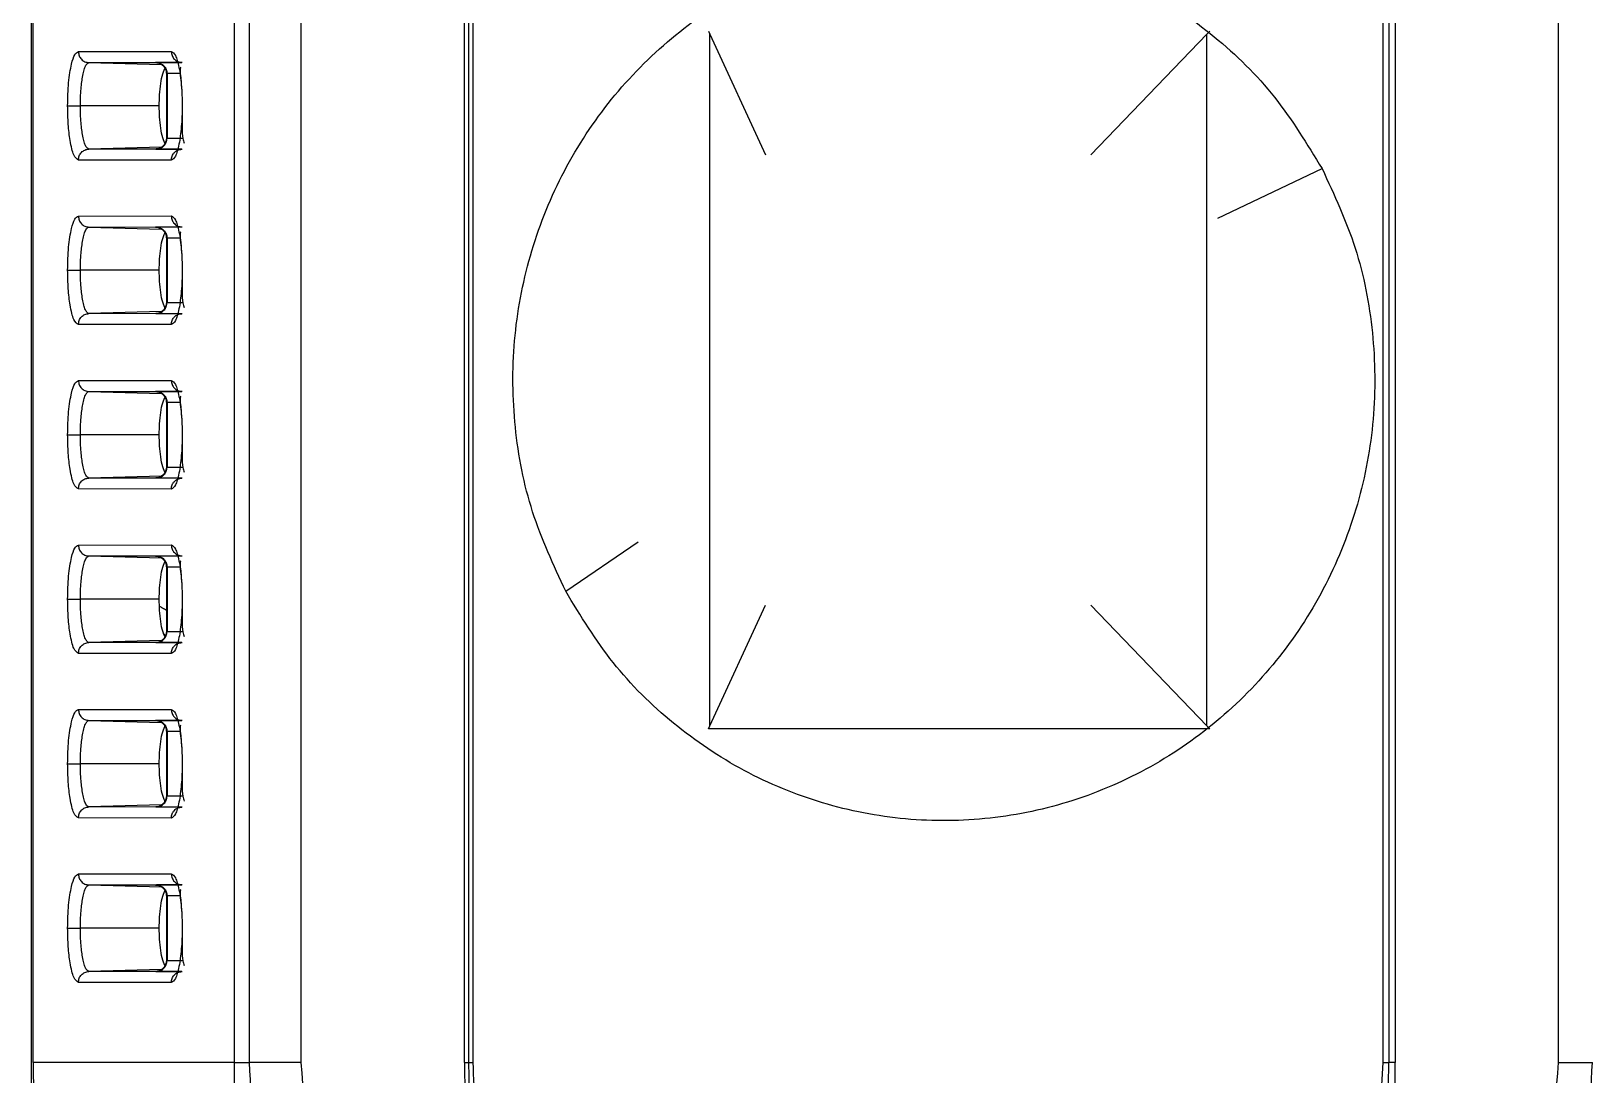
# Model space of a CAD drawing. Header units: millimetres. Extents: x 3916 to 10869, y 6515 to 11511.
# Drawn here: x 9451.87 to 9480.36, y 9512.91 to 9531.95 of the extents above; entities that cross this region are included whole.
import ezdxf

# ---------------------------------------------------------------- set-up
doc = ezdxf.new("R2010")
doc.units = ezdxf.units.MM
doc.header["$LTSCALE"] = 50

msp = doc.modelspace()

# ---------------------------------------------------------------- linework, layer by layer
at = {"color": 7, "linetype": 'Continuous', "lineweight": 25}
for p, q in [((9451.871, 9592.787), (9451.871, 9498.787)), ((9455.573, 9577.862), (9455.573, 9513.137)), ((9455.846, 9577.862), (9455.846, 9513.137)), ((9456.792, 9577.862), (9456.792, 9513.137)), ((9459.773, 9513.137), (9459.773, 9577.862)), ((9459.852, 9513.137), (9459.852, 9577.862)), ((9459.934, 9513.137), (9459.934, 9577.862)), ((9476.533, 9577.862), (9476.533, 9513.137)), ((9476.639, 9577.862), (9476.639, 9513.137)), ((9476.757, 9577.862), (9476.757, 9513.137)), ((9479.737, 9513.137), (9479.737, 9577.862)), ((9451.903, 9543.143), (9451.903, 9513.137)), ((9451.905, 9513.137), (9451.905, 9543.14)), ((9464.229, 9531.948), (9464.254, 9531.894)), ((9473.322, 9531.894), (9473.374, 9531.948)), ((9464.254, 9531.894), (9465.266, 9529.696)), ((9464.254, 9519.28), (9464.254, 9531.894)), ((9473.322, 9531.894), (9471.201, 9529.696)), ((9473.322, 9519.28), (9473.322, 9531.894)), ((9452.732, 9531.576), (9454.426, 9531.578)), ((9452.923, 9531.376), (9454.617, 9531.378)), ((9452.923, 9531.376), (9454.248, 9531.34)), ((9454.622, 9531.375), (9454.158, 9531.375)), ((9454.337, 9531.177), (9454.337, 9529.997)), ((9454.348, 9531.175), (9454.346, 9531.174)), ((9454.348, 9531.175), (9454.348, 9529.999)), ((9454.593, 9531.175), (9454.348, 9531.175)), ((9454.207, 9530.587), (9452.767, 9530.587)), ((9454.346, 9530), (9454.348, 9529.999)), ((9454.348, 9529.999), (9454.635, 9529.999)), ((9454.249, 9529.834), (9452.923, 9529.798)), ((9454.617, 9529.796), (9452.923, 9529.798)), ((9454.158, 9529.799), (9454.622, 9529.799)), ((9454.426, 9529.596), (9452.732, 9529.598)), ((9473.523, 9528.541), (9475.423, 9529.441)), ((9452.732, 9528.576), (9454.426, 9528.578)), ((9452.923, 9528.376), (9454.617, 9528.378)), ((9452.923, 9528.376), (9454.248, 9528.34)), ((9454.622, 9528.375), (9454.158, 9528.375)), ((9454.337, 9528.177), (9454.337, 9526.997)), ((9454.348, 9528.175), (9454.346, 9528.174)), ((9454.348, 9528.175), (9454.348, 9526.999)), ((9454.593, 9528.175), (9454.348, 9528.175)), ((9454.207, 9527.587), (9452.767, 9527.587)), ((9454.249, 9526.834), (9452.923, 9526.798)), ((9454.346, 9527), (9454.348, 9526.999)), ((9454.348, 9526.999), (9454.635, 9526.999)), ((9454.426, 9526.596), (9452.732, 9526.598)), ((9454.617, 9526.796), (9452.923, 9526.798)), ((9454.158, 9526.799), (9454.622, 9526.799)), ((9452.732, 9525.576), (9454.426, 9525.578)), ((9452.923, 9525.376), (9454.617, 9525.378)), ((9452.923, 9525.376), (9454.248, 9525.34)), ((9454.622, 9525.375), (9454.158, 9525.375)), ((9454.337, 9525.177), (9454.337, 9523.997)), ((9454.348, 9525.175), (9454.346, 9525.174)), ((9454.348, 9525.175), (9454.348, 9523.999)), ((9454.593, 9525.175), (9454.348, 9525.175)), ((9454.207, 9524.587), (9452.767, 9524.587)), ((9454.346, 9524), (9454.348, 9523.999)), ((9454.348, 9523.999), (9454.635, 9523.999)), ((9454.249, 9523.834), (9452.923, 9523.798)), ((9454.617, 9523.796), (9452.923, 9523.798)), ((9454.158, 9523.799), (9454.622, 9523.799)), ((9454.426, 9523.596), (9452.732, 9523.598)), ((9452.732, 9522.576), (9454.426, 9522.578)), ((9461.622, 9521.733), (9462.944, 9522.632)), ((9452.923, 9522.376), (9454.617, 9522.378)), ((9452.923, 9522.376), (9454.248, 9522.34)), ((9454.622, 9522.375), (9454.158, 9522.375)), ((9454.337, 9522.177), (9454.337, 9520.997)), ((9454.348, 9522.175), (9454.346, 9522.174)), ((9454.348, 9522.175), (9454.348, 9520.999)), ((9454.593, 9522.175), (9454.348, 9522.175)), ((9454.207, 9521.587), (9452.767, 9521.587)), ((9464.254, 9519.28), (9465.266, 9521.478)), ((9471.201, 9521.478), (9473.322, 9519.28)), ((9454.249, 9520.834), (9452.923, 9520.798)), ((9454.289, 9520.955), (9454.316, 9520.915)), ((9454.346, 9521), (9454.348, 9520.999)), ((9454.348, 9520.999), (9454.635, 9520.999)), ((9454.426, 9520.596), (9452.732, 9520.598)), ((9454.617, 9520.796), (9452.923, 9520.798)), ((9454.158, 9520.799), (9454.622, 9520.799)), ((9452.732, 9519.576), (9454.426, 9519.578)), ((9452.923, 9519.376), (9454.617, 9519.378)), ((9452.923, 9519.376), (9454.248, 9519.34)), ((9454.622, 9519.375), (9454.158, 9519.375)), ((9454.337, 9519.177), (9454.337, 9517.997)), ((9454.348, 9519.175), (9454.346, 9519.174)), ((9454.348, 9519.175), (9454.348, 9517.999)), ((9454.593, 9519.175), (9454.348, 9519.175)), ((9464.229, 9519.226), (9464.254, 9519.28)), ((9473.374, 9519.226), (9464.229, 9519.226)), ((9473.322, 9519.28), (9473.374, 9519.226)), ((9454.207, 9518.587), (9452.767, 9518.587)), ((9454.346, 9518), (9454.348, 9517.999)), ((9454.348, 9517.999), (9454.635, 9517.999)), ((9454.249, 9517.834), (9452.923, 9517.798)), ((9454.617, 9517.796), (9452.923, 9517.798)), ((9454.158, 9517.799), (9454.622, 9517.799)), ((9454.426, 9517.596), (9452.732, 9517.598)), ((9452.732, 9516.576), (9454.426, 9516.578)), ((9452.923, 9516.376), (9454.617, 9516.378)), ((9452.923, 9516.376), (9454.248, 9516.34)), ((9454.622, 9516.375), (9454.158, 9516.375)), ((9454.337, 9516.177), (9454.337, 9514.997)), ((9454.348, 9516.175), (9454.346, 9516.174)), ((9454.348, 9516.175), (9454.348, 9514.999)), ((9454.593, 9516.175), (9454.348, 9516.175)), ((9454.207, 9515.587), (9452.767, 9515.587)), ((9454.346, 9515), (9454.348, 9514.999)), ((9454.348, 9514.999), (9454.635, 9514.999)), ((9454.426, 9514.596), (9452.732, 9514.598)), ((9454.249, 9514.834), (9452.923, 9514.798)), ((9454.617, 9514.796), (9452.923, 9514.798)), ((9454.158, 9514.799), (9454.622, 9514.799)), ((9451.903, 9513.137), (9451.905, 9513.137)), ((9455.573, 9513.137), (9451.905, 9513.137)), ((9455.573, 9513.137), (9455.846, 9513.137)), ((9459.773, 9513.137), (9459.852, 9513.137)), ((9459.852, 9513.137), (9459.934, 9513.137)), ((9476.533, 9513.137), (9476.639, 9513.137)), ((9476.757, 9513.137), (9476.639, 9513.137)), ((9480.356, 9513.137), (9480.356, 9513.137))]:
    msp.add_line(p, q, dxfattribs=at)
for centre, radius, start, end in [((9464.554, 9513.136), 12.649, 179.9956, 194.8267), ((9467.942, 9512.965), 12.37, 179.205, 274.2616), ((9468.644, 9513.137), 8.871, 179.9991, 188.8209), ((9468.62, 9513.137), 8.769, 179.9991, 188.8209), ((9468.276, 9512.97), 8.482, 188.0905, 1.1263), ((9468.256, 9512.972), 8.385, 188.0905, 1.1263)]:
    msp.add_arc(centre, radius, start, end, dxfattribs=at)
for points in [[(9461.622, 9521.733), (9461.401, 9522.209), (9460.959, 9523.161), (9460.657, 9524.722), (9460.639, 9526.306), (9460.929, 9527.865), (9461.509, 9529.335), (9462.359, 9530.662), (9463.446, 9531.794), (9464.728, 9532.687), (9466.156, 9533.307), (9467.675, 9533.631), (9469.226, 9533.645), (9470.75, 9533.35), (9472.19, 9532.757), (9473.483, 9531.886), (9474.605, 9530.783), (9475.15, 9529.888), (9475.423, 9529.441)], [(9452.732, 9531.576), (9452.735, 9531.55), (9452.74, 9531.498), (9452.784, 9531.433), (9452.847, 9531.386), (9452.897, 9531.379), (9452.923, 9531.376)], [(9454.158, 9531.375), (9454.183, 9531.371), (9454.233, 9531.364), (9454.296, 9531.318), (9454.34, 9531.252), (9454.345, 9531.201), (9454.348, 9531.175)], [(9454.426, 9531.578), (9454.429, 9531.552), (9454.435, 9531.5), (9454.479, 9531.435), (9454.542, 9531.388), (9454.592, 9531.381), (9454.617, 9531.378)], [(9454.158, 9529.799), (9454.183, 9529.803), (9454.233, 9529.81), (9454.296, 9529.856), (9454.34, 9529.922), (9454.345, 9529.973), (9454.348, 9529.999)], [(9452.732, 9529.598), (9452.735, 9529.624), (9452.74, 9529.676), (9452.784, 9529.741), (9452.847, 9529.787), (9452.897, 9529.795), (9452.923, 9529.798)], [(9454.426, 9529.596), (9454.429, 9529.622), (9454.435, 9529.674), (9454.479, 9529.739), (9454.542, 9529.785), (9454.592, 9529.793), (9454.617, 9529.796)], [(9475.423, 9529.441), (9475.644, 9528.965), (9476.086, 9528.013), (9476.387, 9526.452), (9476.405, 9524.868), (9476.115, 9523.309), (9475.535, 9521.838), (9474.685, 9520.512), (9473.598, 9519.38), (9472.316, 9518.487), (9470.888, 9517.867), (9469.37, 9517.543), (9467.818, 9517.529), (9466.294, 9517.824), (9464.855, 9518.417), (9463.561, 9519.288), (9462.439, 9520.391), (9461.894, 9521.286), (9461.622, 9521.733)], [(9452.732, 9528.576), (9452.735, 9528.55), (9452.74, 9528.498), (9452.784, 9528.433), (9452.847, 9528.386), (9452.897, 9528.379), (9452.923, 9528.376)], [(9454.426, 9528.578), (9454.429, 9528.552), (9454.435, 9528.5), (9454.479, 9528.435), (9454.542, 9528.388), (9454.592, 9528.381), (9454.617, 9528.378)], [(9454.158, 9528.375), (9454.183, 9528.371), (9454.233, 9528.364), (9454.296, 9528.318), (9454.34, 9528.252), (9454.345, 9528.201), (9454.348, 9528.175)], [(9454.158, 9526.799), (9454.183, 9526.803), (9454.233, 9526.81), (9454.296, 9526.856), (9454.34, 9526.922), (9454.345, 9526.973), (9454.348, 9526.999)], [(9452.732, 9526.598), (9452.735, 9526.624), (9452.74, 9526.676), (9452.784, 9526.741), (9452.847, 9526.787), (9452.897, 9526.795), (9452.923, 9526.798)], [(9454.426, 9526.596), (9454.429, 9526.622), (9454.435, 9526.674), (9454.479, 9526.739), (9454.542, 9526.785), (9454.592, 9526.793), (9454.617, 9526.796)], [(9452.732, 9525.576), (9452.735, 9525.55), (9452.74, 9525.498), (9452.784, 9525.433), (9452.847, 9525.386), (9452.897, 9525.379), (9452.923, 9525.376)], [(9454.426, 9525.578), (9454.429, 9525.552), (9454.435, 9525.5), (9454.479, 9525.435), (9454.542, 9525.388), (9454.592, 9525.381), (9454.617, 9525.378)], [(9454.158, 9525.375), (9454.183, 9525.371), (9454.233, 9525.364), (9454.296, 9525.318), (9454.34, 9525.252), (9454.345, 9525.201), (9454.348, 9525.175)], [(9454.158, 9523.799), (9454.183, 9523.803), (9454.233, 9523.81), (9454.296, 9523.856), (9454.34, 9523.922), (9454.345, 9523.973), (9454.348, 9523.999)], [(9452.732, 9523.598), (9452.735, 9523.624), (9452.74, 9523.676), (9452.784, 9523.741), (9452.847, 9523.787), (9452.897, 9523.795), (9452.923, 9523.798)], [(9454.426, 9523.596), (9454.429, 9523.622), (9454.435, 9523.674), (9454.479, 9523.739), (9454.542, 9523.785), (9454.592, 9523.793), (9454.617, 9523.796)], [(9452.732, 9522.576), (9452.735, 9522.55), (9452.74, 9522.498), (9452.784, 9522.433), (9452.847, 9522.386), (9452.897, 9522.379), (9452.923, 9522.376)], [(9454.426, 9522.578), (9454.429, 9522.552), (9454.435, 9522.5), (9454.479, 9522.435), (9454.542, 9522.388), (9454.592, 9522.381), (9454.617, 9522.378)], [(9454.158, 9522.375), (9454.183, 9522.371), (9454.233, 9522.364), (9454.296, 9522.318), (9454.34, 9522.252), (9454.345, 9522.201), (9454.348, 9522.175)], [(9454.158, 9520.799), (9454.183, 9520.803), (9454.233, 9520.81), (9454.296, 9520.856), (9454.34, 9520.922), (9454.345, 9520.973), (9454.348, 9520.999)], [(9452.732, 9520.598), (9452.735, 9520.624), (9452.74, 9520.676), (9452.784, 9520.741), (9452.847, 9520.787), (9452.897, 9520.795), (9452.923, 9520.798)], [(9454.426, 9520.596), (9454.429, 9520.622), (9454.435, 9520.674), (9454.479, 9520.739), (9454.542, 9520.785), (9454.592, 9520.793), (9454.617, 9520.796)], [(9452.732, 9519.576), (9452.735, 9519.55), (9452.74, 9519.498), (9452.784, 9519.433), (9452.847, 9519.386), (9452.897, 9519.379), (9452.923, 9519.376)], [(9454.426, 9519.578), (9454.429, 9519.552), (9454.435, 9519.5), (9454.479, 9519.435), (9454.542, 9519.388), (9454.592, 9519.381), (9454.617, 9519.378)], [(9454.158, 9519.375), (9454.183, 9519.371), (9454.233, 9519.364), (9454.296, 9519.318), (9454.34, 9519.252), (9454.345, 9519.201), (9454.348, 9519.175)], [(9454.158, 9517.799), (9454.183, 9517.803), (9454.233, 9517.81), (9454.296, 9517.856), (9454.34, 9517.922), (9454.345, 9517.973), (9454.348, 9517.999)], [(9452.732, 9517.598), (9452.735, 9517.624), (9452.74, 9517.676), (9452.784, 9517.741), (9452.847, 9517.787), (9452.897, 9517.795), (9452.923, 9517.798)], [(9454.426, 9517.596), (9454.429, 9517.622), (9454.435, 9517.674), (9454.479, 9517.739), (9454.542, 9517.785), (9454.592, 9517.793), (9454.617, 9517.796)], [(9452.732, 9516.576), (9452.735, 9516.55), (9452.74, 9516.498), (9452.784, 9516.433), (9452.847, 9516.386), (9452.897, 9516.379), (9452.923, 9516.376)], [(9454.426, 9516.578), (9454.429, 9516.552), (9454.435, 9516.5), (9454.479, 9516.435), (9454.542, 9516.388), (9454.592, 9516.381), (9454.617, 9516.378)], [(9454.158, 9516.375), (9454.183, 9516.371), (9454.233, 9516.364), (9454.296, 9516.318), (9454.34, 9516.252), (9454.345, 9516.201), (9454.348, 9516.175)], [(9454.158, 9514.799), (9454.183, 9514.803), (9454.233, 9514.81), (9454.296, 9514.856), (9454.34, 9514.922), (9454.345, 9514.973), (9454.348, 9514.999)], [(9452.732, 9514.598), (9452.735, 9514.624), (9452.74, 9514.676), (9452.784, 9514.741), (9452.847, 9514.787), (9452.897, 9514.795), (9452.923, 9514.798)], [(9454.426, 9514.596), (9454.429, 9514.622), (9454.435, 9514.674), (9454.479, 9514.739), (9454.542, 9514.785), (9454.592, 9514.793), (9454.617, 9514.796)], [(9456.792, 9513.137), (9456.688, 9513.137), (9456.481, 9513.137), (9456.186, 9513.137), (9455.951, 9513.137), (9455.881, 9513.137), (9455.846, 9513.137)]]:
    msp.add_open_spline(points, degree=3, dxfattribs=at)
for points, knots in [([(9452.535, 9530.587), (9452.538, 9530.732), (9452.546, 9531.022), (9452.599, 9531.347), (9452.664, 9531.541), (9452.709, 9531.564), (9452.732, 9531.576)], [0, 0, 0, 0, 0.279628, 0.559243, 0.779619, 1, 1, 1, 1]), ([(9452.767, 9530.587), (9452.769, 9530.669), (9452.772, 9530.847), (9452.795, 9531.055), (9452.823, 9531.202), (9452.852, 9531.296), (9452.885, 9531.362), (9452.91, 9531.371), (9452.923, 9531.376)], [0, 0, 0, 0, 0.198645, 0.431036, 0.560504, 0.69849, 0.84499, 1, 1, 1, 1]), ([(9454.158, 9531.375), (9454.142, 9531.375), (9454.122, 9531.374), (9454.185, 9531.372), (9454.199, 9531.372)], [0, 0, 0, 0, 0.764395, 1, 1, 1, 1]), ([(9454.187, 9531.37), (9454.187, 9531.37), (9454.185, 9531.37), (9454.193, 9531.368), (9454.209, 9531.362), (9454.224, 9531.355), (9454.241, 9531.346), (9454.268, 9531.327), (9454.302, 9531.293), (9454.331, 9531.239), (9454.335, 9531.196), (9454.337, 9531.174)], [0, 0, 0, 0, 0.047263, 0.223124, 0.300584, 0.372275, 0.440567, 0.508879, 0.656352, 0.822592, 1, 1, 1, 1]), ([(9454.426, 9531.578), (9454.452, 9531.563), (9454.504, 9531.533), (9454.57, 9531.304), (9454.614, 9530.976), (9454.629, 9530.587), (9454.614, 9530.197), (9454.57, 9529.87), (9454.504, 9529.641), (9454.452, 9529.611), (9454.426, 9529.596)], [0, 0, 0, 0, 0.125054, 0.250045, 0.375039, 0.500033, 0.625026, 0.750018, 0.875009, 1, 1, 1, 1]), ([(9454.207, 9530.587), (9454.208, 9530.655), (9454.21, 9530.798), (9454.232, 9531.002), (9454.268, 9531.187), (9454.302, 9531.258), (9454.319, 9531.294)], [0, 0, 0, 0, 0.222236, 0.463008, 0.722277, 1, 1, 1, 1]), ([(9454.601, 9531.29), (9454.598, 9531.286), (9454.588, 9531.276), (9454.586, 9531.226), (9454.596, 9531.125), (9454.61, 9530.974), (9454.617, 9530.877), (9454.619, 9530.82), (9454.619, 9530.815)], [0, 0, 0, 0, 0.0600381, 0.1952524, 0.536928, 0.7478423, 0.9806984, 1, 1, 1, 1]), ([(9454.619, 9530.815), (9454.621, 9530.766), (9454.626, 9530.665), (9454.628, 9530.506), (9454.627, 9530.349), (9454.625, 9530.163), (9454.625, 9529.999), (9454.652, 9529.932), (9454.662, 9529.906)], [0, 0, 0, 0, 0.131024, 0.273533, 0.415091, 0.55509, 0.828295, 1, 1, 1, 1]), ([(9452.732, 9529.598), (9452.703, 9529.617), (9452.645, 9529.654), (9452.58, 9529.919), (9452.542, 9530.245), (9452.537, 9530.473), (9452.535, 9530.587)], [0, 0, 0, 0, 0.279632, 0.559248, 0.779623, 1, 1, 1, 1]), ([(9452.535, 9530.587), (9452.544, 9530.587), (9452.563, 9530.587), (9452.627, 9530.587), (9452.699, 9530.587), (9452.744, 9530.587), (9452.767, 9530.587)], [0, 0, 0, 0, 0.279615, 0.559262, 0.77963, 1, 1, 1, 1]), ([(9452.923, 9529.798), (9452.91, 9529.803), (9452.885, 9529.811), (9452.852, 9529.878), (9452.823, 9529.972), (9452.795, 9530.119), (9452.772, 9530.327), (9452.769, 9530.505), (9452.767, 9530.587)], [0, 0, 0, 0, 0.15501, 0.30151, 0.439495, 0.568963, 0.801355, 1, 1, 1, 1]), ([(9454.319, 9529.88), (9454.302, 9529.916), (9454.268, 9529.987), (9454.232, 9530.172), (9454.21, 9530.376), (9454.208, 9530.519), (9454.207, 9530.587)], [0, 0, 0, 0, 0.277723, 0.536992, 0.777764, 1, 1, 1, 1]), ([(9454.337, 9529.999), (9454.335, 9529.979), (9454.332, 9529.941), (9454.31, 9529.896), (9454.288, 9529.867), (9454.264, 9529.843), (9454.234, 9529.821), (9454.205, 9529.808), (9454.197, 9529.805), (9454.194, 9529.803)], [0, 0, 0, 0, 0.161044, 0.314474, 0.389555, 0.46568, 0.626515, 0.804967, 1, 1, 1, 1]), ([(9454.194, 9529.802), (9454.175, 9529.801), (9454.128, 9529.799), (9454.146, 9529.799), (9454.158, 9529.799)], [0, 0, 0, 0, 0.394151, 1, 1, 1, 1]), ([(9452.535, 9527.587), (9452.538, 9527.732), (9452.546, 9528.022), (9452.599, 9528.347), (9452.664, 9528.541), (9452.709, 9528.564), (9452.732, 9528.576)], [0, 0, 0, 0, 0.279628, 0.559243, 0.779619, 1, 1, 1, 1]), ([(9454.426, 9528.578), (9454.452, 9528.563), (9454.504, 9528.533), (9454.57, 9528.304), (9454.614, 9527.976), (9454.629, 9527.587), (9454.614, 9527.197), (9454.57, 9526.87), (9454.504, 9526.641), (9454.452, 9526.611), (9454.426, 9526.596)], [0, 0, 0, 0, 0.125054, 0.250045, 0.375039, 0.500033, 0.625026, 0.750018, 0.875009, 1, 1, 1, 1]), ([(9452.767, 9527.587), (9452.769, 9527.669), (9452.772, 9527.847), (9452.795, 9528.055), (9452.823, 9528.202), (9452.852, 9528.296), (9452.885, 9528.362), (9452.91, 9528.371), (9452.923, 9528.376)], [0, 0, 0, 0, 0.198645, 0.431036, 0.560504, 0.69849, 0.84499, 1, 1, 1, 1]), ([(9454.158, 9528.375), (9454.142, 9528.375), (9454.122, 9528.374), (9454.185, 9528.372), (9454.199, 9528.372)], [0, 0, 0, 0, 0.764395, 1, 1, 1, 1]), ([(9454.187, 9528.37), (9454.187, 9528.37), (9454.185, 9528.37), (9454.193, 9528.368), (9454.209, 9528.362), (9454.224, 9528.355), (9454.241, 9528.346), (9454.268, 9528.327), (9454.302, 9528.293), (9454.331, 9528.239), (9454.335, 9528.196), (9454.337, 9528.174)], [0, 0, 0, 0, 0.0472625, 0.223124, 0.3005835, 0.3722751, 0.4405669, 0.5088788, 0.6563518, 0.8225921, 1, 1, 1, 1]), ([(9454.207, 9527.587), (9454.208, 9527.655), (9454.21, 9527.798), (9454.232, 9528.002), (9454.268, 9528.187), (9454.302, 9528.258), (9454.319, 9528.294)], [0, 0, 0, 0, 0.222236, 0.463008, 0.722277, 1, 1, 1, 1]), ([(9454.601, 9528.29), (9454.598, 9528.286), (9454.588, 9528.276), (9454.586, 9528.226), (9454.596, 9528.125), (9454.61, 9527.974), (9454.617, 9527.877), (9454.619, 9527.82), (9454.619, 9527.815)], [0, 0, 0, 0, 0.060038, 0.195252, 0.536928, 0.747842, 0.980698, 1, 1, 1, 1]), ([(9454.619, 9527.815), (9454.621, 9527.766), (9454.626, 9527.665), (9454.628, 9527.506), (9454.627, 9527.349), (9454.625, 9527.163), (9454.625, 9526.999), (9454.652, 9526.932), (9454.662, 9526.906)], [0, 0, 0, 0, 0.131024, 0.273533, 0.415091, 0.55509, 0.828295, 1, 1, 1, 1]), ([(9452.732, 9526.598), (9452.703, 9526.617), (9452.645, 9526.654), (9452.58, 9526.919), (9452.542, 9527.245), (9452.537, 9527.473), (9452.535, 9527.587)], [0, 0, 0, 0, 0.279632, 0.559248, 0.779623, 1, 1, 1, 1]), ([(9452.535, 9527.587), (9452.544, 9527.587), (9452.563, 9527.587), (9452.627, 9527.587), (9452.699, 9527.587), (9452.744, 9527.587), (9452.767, 9527.587)], [0, 0, 0, 0, 0.279615, 0.559262, 0.77963, 1, 1, 1, 1]), ([(9452.923, 9526.798), (9452.91, 9526.803), (9452.885, 9526.811), (9452.852, 9526.878), (9452.823, 9526.972), (9452.795, 9527.119), (9452.772, 9527.327), (9452.769, 9527.505), (9452.767, 9527.587)], [0, 0, 0, 0, 0.15501, 0.30151, 0.439495, 0.568963, 0.801355, 1, 1, 1, 1]), ([(9454.319, 9526.88), (9454.302, 9526.916), (9454.268, 9526.987), (9454.232, 9527.172), (9454.21, 9527.376), (9454.208, 9527.519), (9454.207, 9527.587)], [0, 0, 0, 0, 0.277723, 0.536992, 0.777764, 1, 1, 1, 1]), ([(9454.337, 9526.999), (9454.335, 9526.979), (9454.332, 9526.941), (9454.31, 9526.896), (9454.288, 9526.867), (9454.264, 9526.843), (9454.234, 9526.821), (9454.205, 9526.808), (9454.197, 9526.805), (9454.194, 9526.803)], [0, 0, 0, 0, 0.161044, 0.314474, 0.389555, 0.46568, 0.626515, 0.804967, 1, 1, 1, 1]), ([(9454.194, 9526.802), (9454.175, 9526.801), (9454.128, 9526.799), (9454.146, 9526.799), (9454.158, 9526.799)], [0, 0, 0, 0, 0.394151, 1, 1, 1, 1]), ([(9452.535, 9524.587), (9452.538, 9524.732), (9452.546, 9525.022), (9452.599, 9525.347), (9452.664, 9525.541), (9452.709, 9525.564), (9452.732, 9525.576)], [0, 0, 0, 0, 0.279628, 0.559243, 0.779619, 1, 1, 1, 1]), ([(9454.426, 9525.578), (9454.452, 9525.563), (9454.504, 9525.533), (9454.57, 9525.304), (9454.614, 9524.976), (9454.629, 9524.587), (9454.614, 9524.197), (9454.57, 9523.87), (9454.504, 9523.641), (9454.452, 9523.611), (9454.426, 9523.596)], [0, 0, 0, 0, 0.125054, 0.250045, 0.375039, 0.500033, 0.625026, 0.750018, 0.875009, 1, 1, 1, 1]), ([(9452.767, 9524.587), (9452.769, 9524.669), (9452.772, 9524.847), (9452.795, 9525.055), (9452.823, 9525.202), (9452.852, 9525.296), (9452.885, 9525.362), (9452.91, 9525.371), (9452.923, 9525.376)], [0, 0, 0, 0, 0.198645, 0.431036, 0.560504, 0.69849, 0.84499, 1, 1, 1, 1]), ([(9454.158, 9525.375), (9454.142, 9525.375), (9454.122, 9525.374), (9454.185, 9525.372), (9454.199, 9525.372)], [0, 0, 0, 0, 0.764395, 1, 1, 1, 1]), ([(9454.187, 9525.37), (9454.187, 9525.37), (9454.185, 9525.37), (9454.193, 9525.368), (9454.209, 9525.362), (9454.224, 9525.355), (9454.241, 9525.346), (9454.268, 9525.327), (9454.302, 9525.293), (9454.331, 9525.239), (9454.335, 9525.196), (9454.337, 9525.174)], [0, 0, 0, 0, 0.047263, 0.223124, 0.300584, 0.372275, 0.440567, 0.508879, 0.656352, 0.822592, 1, 1, 1, 1]), ([(9454.207, 9524.587), (9454.208, 9524.655), (9454.21, 9524.798), (9454.232, 9525.002), (9454.268, 9525.187), (9454.302, 9525.258), (9454.319, 9525.294)], [0, 0, 0, 0, 0.222236, 0.463008, 0.722277, 1, 1, 1, 1]), ([(9454.601, 9525.29), (9454.598, 9525.286), (9454.588, 9525.276), (9454.586, 9525.226), (9454.596, 9525.125), (9454.61, 9524.974), (9454.617, 9524.877), (9454.619, 9524.82), (9454.619, 9524.815)], [0, 0, 0, 0, 0.060038, 0.195252, 0.536928, 0.747842, 0.980698, 1, 1, 1, 1]), ([(9454.619, 9524.815), (9454.621, 9524.766), (9454.626, 9524.665), (9454.628, 9524.506), (9454.627, 9524.349), (9454.625, 9524.163), (9454.625, 9523.999), (9454.652, 9523.932), (9454.662, 9523.906)], [0, 0, 0, 0, 0.131024, 0.273533, 0.415091, 0.55509, 0.828295, 1, 1, 1, 1]), ([(9452.732, 9523.598), (9452.703, 9523.617), (9452.645, 9523.654), (9452.58, 9523.919), (9452.542, 9524.245), (9452.537, 9524.473), (9452.535, 9524.587)], [0, 0, 0, 0, 0.279632, 0.559248, 0.779623, 1, 1, 1, 1]), ([(9452.535, 9524.587), (9452.544, 9524.587), (9452.563, 9524.587), (9452.627, 9524.587), (9452.699, 9524.587), (9452.744, 9524.587), (9452.767, 9524.587)], [0, 0, 0, 0, 0.279615, 0.559262, 0.77963, 1, 1, 1, 1]), ([(9452.923, 9523.798), (9452.91, 9523.803), (9452.885, 9523.811), (9452.852, 9523.878), (9452.823, 9523.972), (9452.795, 9524.119), (9452.772, 9524.327), (9452.769, 9524.505), (9452.767, 9524.587)], [0, 0, 0, 0, 0.15501, 0.30151, 0.439495, 0.568963, 0.801355, 1, 1, 1, 1]), ([(9454.319, 9523.88), (9454.302, 9523.916), (9454.268, 9523.987), (9454.232, 9524.172), (9454.21, 9524.376), (9454.208, 9524.519), (9454.207, 9524.587)], [0, 0, 0, 0, 0.2777229, 0.5369922, 0.777764, 1, 1, 1, 1]), ([(9454.337, 9523.999), (9454.335, 9523.979), (9454.332, 9523.941), (9454.31, 9523.896), (9454.288, 9523.867), (9454.264, 9523.843), (9454.234, 9523.821), (9454.205, 9523.808), (9454.197, 9523.805), (9454.194, 9523.803)], [0, 0, 0, 0, 0.161044, 0.314474, 0.389555, 0.46568, 0.626515, 0.804967, 1, 1, 1, 1]), ([(9454.194, 9523.802), (9454.175, 9523.801), (9454.128, 9523.799), (9454.146, 9523.799), (9454.158, 9523.799)], [0, 0, 0, 0, 0.394151, 1, 1, 1, 1]), ([(9452.535, 9521.587), (9452.538, 9521.732), (9452.546, 9522.022), (9452.599, 9522.347), (9452.664, 9522.541), (9452.709, 9522.564), (9452.732, 9522.576)], [0, 0, 0, 0, 0.2796281, 0.5592426, 0.779619, 1, 1, 1, 1]), ([(9454.426, 9522.578), (9454.452, 9522.563), (9454.504, 9522.533), (9454.57, 9522.304), (9454.614, 9521.976), (9454.629, 9521.587), (9454.614, 9521.197), (9454.57, 9520.87), (9454.504, 9520.641), (9454.452, 9520.611), (9454.426, 9520.596)], [0, 0, 0, 0, 0.125054, 0.250045, 0.375039, 0.500033, 0.625026, 0.750018, 0.875009, 1, 1, 1, 1]), ([(9452.767, 9521.587), (9452.769, 9521.669), (9452.772, 9521.847), (9452.795, 9522.055), (9452.823, 9522.202), (9452.852, 9522.296), (9452.885, 9522.362), (9452.91, 9522.371), (9452.923, 9522.376)], [0, 0, 0, 0, 0.198645, 0.431036, 0.560504, 0.69849, 0.84499, 1, 1, 1, 1]), ([(9454.158, 9522.375), (9454.142, 9522.375), (9454.122, 9522.374), (9454.185, 9522.372), (9454.199, 9522.372)], [0, 0, 0, 0, 0.764395, 1, 1, 1, 1]), ([(9454.187, 9522.37), (9454.187, 9522.37), (9454.185, 9522.37), (9454.193, 9522.368), (9454.209, 9522.362), (9454.224, 9522.355), (9454.241, 9522.346), (9454.268, 9522.327), (9454.302, 9522.293), (9454.331, 9522.239), (9454.335, 9522.196), (9454.337, 9522.174)], [0, 0, 0, 0, 0.047263, 0.223124, 0.300584, 0.372275, 0.440567, 0.508879, 0.656352, 0.822592, 1, 1, 1, 1]), ([(9454.207, 9521.587), (9454.208, 9521.655), (9454.21, 9521.798), (9454.232, 9522.002), (9454.268, 9522.187), (9454.302, 9522.258), (9454.319, 9522.294)], [0, 0, 0, 0, 0.222236, 0.463008, 0.722277, 1, 1, 1, 1]), ([(9454.601, 9522.29), (9454.598, 9522.286), (9454.588, 9522.276), (9454.586, 9522.226), (9454.596, 9522.125), (9454.61, 9521.974), (9454.617, 9521.877), (9454.619, 9521.82), (9454.619, 9521.815)], [0, 0, 0, 0, 0.060038, 0.195252, 0.536928, 0.747842, 0.980698, 1, 1, 1, 1]), ([(9454.619, 9521.815), (9454.621, 9521.766), (9454.626, 9521.665), (9454.628, 9521.506), (9454.627, 9521.349), (9454.625, 9521.163), (9454.625, 9520.999), (9454.652, 9520.932), (9454.662, 9520.906)], [0, 0, 0, 0, 0.131024, 0.273533, 0.415091, 0.55509, 0.828295, 1, 1, 1, 1]), ([(9452.732, 9520.598), (9452.703, 9520.617), (9452.645, 9520.654), (9452.58, 9520.919), (9452.542, 9521.245), (9452.537, 9521.473), (9452.535, 9521.587)], [0, 0, 0, 0, 0.2796323, 0.5592477, 0.7796225, 1, 1, 1, 1]), ([(9452.535, 9521.587), (9452.544, 9521.587), (9452.563, 9521.587), (9452.627, 9521.587), (9452.699, 9521.587), (9452.744, 9521.587), (9452.767, 9521.587)], [0, 0, 0, 0, 0.279615, 0.559262, 0.77963, 1, 1, 1, 1]), ([(9452.923, 9520.798), (9452.91, 9520.803), (9452.885, 9520.811), (9452.852, 9520.878), (9452.823, 9520.972), (9452.795, 9521.119), (9452.772, 9521.327), (9452.769, 9521.505), (9452.767, 9521.587)], [0, 0, 0, 0, 0.15501, 0.30151, 0.439495, 0.568963, 0.801355, 1, 1, 1, 1]), ([(9454.319, 9520.88), (9454.302, 9520.916), (9454.268, 9520.987), (9454.232, 9521.172), (9454.21, 9521.376), (9454.208, 9521.519), (9454.207, 9521.587)], [0, 0, 0, 0, 0.2777229, 0.5369922, 0.777764, 1, 1, 1, 1]), ([(9454.21, 9521.463), (9454.228, 9521.452), (9454.27, 9521.427), (9454.313, 9521.402), (9454.337, 9521.388)], [0, 0, 0, 0, 0.419541, 1, 1, 1, 1]), ([(9454.337, 9520.999), (9454.335, 9520.979), (9454.332, 9520.941), (9454.31, 9520.896), (9454.288, 9520.867), (9454.264, 9520.843), (9454.234, 9520.821), (9454.205, 9520.808), (9454.197, 9520.805), (9454.194, 9520.803)], [0, 0, 0, 0, 0.161044, 0.314474, 0.389555, 0.46568, 0.626515, 0.804967, 1, 1, 1, 1]), ([(9454.273, 9520.97), (9454.274, 9520.968), (9454.283, 9520.947), (9454.301, 9520.932), (9454.317, 9520.917)], [0, 0, 0, 0, 0.067406, 1, 1, 1, 1]), ([(9454.194, 9520.802), (9454.175, 9520.801), (9454.128, 9520.799), (9454.146, 9520.799), (9454.158, 9520.799)], [0, 0, 0, 0, 0.394151, 1, 1, 1, 1]), ([(9452.535, 9518.587), (9452.538, 9518.732), (9452.546, 9519.022), (9452.599, 9519.347), (9452.664, 9519.541), (9452.709, 9519.564), (9452.732, 9519.576)], [0, 0, 0, 0, 0.2796281, 0.5592426, 0.779619, 1, 1, 1, 1]), ([(9454.426, 9519.578), (9454.452, 9519.563), (9454.504, 9519.533), (9454.57, 9519.304), (9454.614, 9518.976), (9454.629, 9518.587), (9454.614, 9518.197), (9454.57, 9517.87), (9454.504, 9517.641), (9454.452, 9517.611), (9454.426, 9517.596)], [0, 0, 0, 0, 0.125054, 0.250045, 0.375039, 0.500033, 0.625026, 0.750018, 0.875009, 1, 1, 1, 1]), ([(9452.767, 9518.587), (9452.769, 9518.669), (9452.772, 9518.847), (9452.795, 9519.055), (9452.823, 9519.202), (9452.852, 9519.296), (9452.885, 9519.362), (9452.91, 9519.371), (9452.923, 9519.376)], [0, 0, 0, 0, 0.1986445, 0.4310362, 0.5605039, 0.6984897, 0.8449898, 1, 1, 1, 1]), ([(9454.158, 9519.375), (9454.142, 9519.375), (9454.122, 9519.374), (9454.185, 9519.372), (9454.199, 9519.372)], [0, 0, 0, 0, 0.764395, 1, 1, 1, 1]), ([(9454.187, 9519.37), (9454.187, 9519.37), (9454.185, 9519.37), (9454.193, 9519.368), (9454.209, 9519.362), (9454.224, 9519.355), (9454.241, 9519.346), (9454.268, 9519.327), (9454.302, 9519.293), (9454.331, 9519.239), (9454.335, 9519.196), (9454.337, 9519.174)], [0, 0, 0, 0, 0.047263, 0.223124, 0.300584, 0.372275, 0.440567, 0.508879, 0.656352, 0.822592, 1, 1, 1, 1]), ([(9454.207, 9518.587), (9454.208, 9518.655), (9454.21, 9518.798), (9454.232, 9519.002), (9454.268, 9519.187), (9454.302, 9519.258), (9454.319, 9519.294)], [0, 0, 0, 0, 0.222236, 0.463008, 0.722277, 1, 1, 1, 1]), ([(9454.601, 9519.29), (9454.598, 9519.286), (9454.588, 9519.276), (9454.586, 9519.226), (9454.596, 9519.125), (9454.61, 9518.974), (9454.617, 9518.877), (9454.619, 9518.82), (9454.619, 9518.815)], [0, 0, 0, 0, 0.060038, 0.195252, 0.536928, 0.747842, 0.980698, 1, 1, 1, 1]), ([(9452.732, 9517.598), (9452.703, 9517.617), (9452.645, 9517.654), (9452.58, 9517.919), (9452.542, 9518.245), (9452.537, 9518.473), (9452.535, 9518.587)], [0, 0, 0, 0, 0.279632, 0.559248, 0.779623, 1, 1, 1, 1]), ([(9452.535, 9518.587), (9452.544, 9518.587), (9452.563, 9518.587), (9452.627, 9518.587), (9452.699, 9518.587), (9452.744, 9518.587), (9452.767, 9518.587)], [0, 0, 0, 0, 0.279615, 0.559262, 0.77963, 1, 1, 1, 1]), ([(9452.923, 9517.798), (9452.91, 9517.803), (9452.885, 9517.811), (9452.852, 9517.878), (9452.823, 9517.972), (9452.795, 9518.119), (9452.772, 9518.327), (9452.769, 9518.505), (9452.767, 9518.587)], [0, 0, 0, 0, 0.15501, 0.30151, 0.439495, 0.568963, 0.801355, 1, 1, 1, 1]), ([(9454.319, 9517.88), (9454.302, 9517.916), (9454.268, 9517.987), (9454.232, 9518.172), (9454.21, 9518.376), (9454.208, 9518.519), (9454.207, 9518.587)], [0, 0, 0, 0, 0.2777229, 0.5369922, 0.777764, 1, 1, 1, 1]), ([(9454.619, 9518.815), (9454.621, 9518.766), (9454.626, 9518.665), (9454.628, 9518.506), (9454.627, 9518.349), (9454.625, 9518.163), (9454.625, 9517.999), (9454.652, 9517.932), (9454.662, 9517.906)], [0, 0, 0, 0, 0.1310241, 0.273533, 0.415091, 0.5550905, 0.8282952, 1, 1, 1, 1]), ([(9454.337, 9517.999), (9454.335, 9517.979), (9454.332, 9517.941), (9454.31, 9517.896), (9454.288, 9517.867), (9454.264, 9517.843), (9454.234, 9517.821), (9454.205, 9517.808), (9454.197, 9517.805), (9454.194, 9517.803)], [0, 0, 0, 0, 0.161044, 0.314474, 0.389555, 0.46568, 0.626515, 0.804967, 1, 1, 1, 1]), ([(9454.194, 9517.802), (9454.175, 9517.801), (9454.128, 9517.799), (9454.146, 9517.799), (9454.158, 9517.799)], [0, 0, 0, 0, 0.394151, 1, 1, 1, 1]), ([(9452.535, 9515.587), (9452.538, 9515.732), (9452.546, 9516.022), (9452.599, 9516.347), (9452.664, 9516.541), (9452.709, 9516.564), (9452.732, 9516.576)], [0, 0, 0, 0, 0.279628, 0.559243, 0.779619, 1, 1, 1, 1]), ([(9454.426, 9516.578), (9454.452, 9516.563), (9454.504, 9516.533), (9454.57, 9516.304), (9454.614, 9515.976), (9454.629, 9515.587), (9454.614, 9515.197), (9454.57, 9514.87), (9454.504, 9514.641), (9454.452, 9514.611), (9454.426, 9514.596)], [0, 0, 0, 0, 0.125054, 0.2500451, 0.3750387, 0.5000328, 0.625026, 0.7500177, 0.8750088, 1, 1, 1, 1]), ([(9452.767, 9515.587), (9452.769, 9515.669), (9452.772, 9515.847), (9452.795, 9516.055), (9452.823, 9516.202), (9452.852, 9516.296), (9452.885, 9516.362), (9452.91, 9516.371), (9452.923, 9516.376)], [0, 0, 0, 0, 0.198645, 0.431036, 0.560504, 0.69849, 0.84499, 1, 1, 1, 1]), ([(9454.158, 9516.375), (9454.142, 9516.375), (9454.122, 9516.374), (9454.185, 9516.372), (9454.199, 9516.372)], [0, 0, 0, 0, 0.764395, 1, 1, 1, 1]), ([(9454.187, 9516.37), (9454.187, 9516.37), (9454.185, 9516.37), (9454.193, 9516.368), (9454.209, 9516.362), (9454.224, 9516.355), (9454.241, 9516.346), (9454.268, 9516.327), (9454.302, 9516.293), (9454.331, 9516.239), (9454.335, 9516.196), (9454.337, 9516.174)], [0, 0, 0, 0, 0.047263, 0.223124, 0.300584, 0.372275, 0.440567, 0.508879, 0.656352, 0.822592, 1, 1, 1, 1]), ([(9454.207, 9515.587), (9454.208, 9515.655), (9454.21, 9515.798), (9454.232, 9516.002), (9454.268, 9516.187), (9454.302, 9516.258), (9454.319, 9516.294)], [0, 0, 0, 0, 0.222236, 0.463008, 0.722277, 1, 1, 1, 1]), ([(9454.601, 9516.29), (9454.598, 9516.286), (9454.588, 9516.276), (9454.586, 9516.226), (9454.596, 9516.125), (9454.61, 9515.974), (9454.617, 9515.877), (9454.619, 9515.82), (9454.619, 9515.815)], [0, 0, 0, 0, 0.060038, 0.195252, 0.536928, 0.747842, 0.980698, 1, 1, 1, 1]), ([(9454.619, 9515.815), (9454.621, 9515.766), (9454.626, 9515.665), (9454.628, 9515.506), (9454.627, 9515.349), (9454.625, 9515.163), (9454.625, 9514.999), (9454.652, 9514.932), (9454.662, 9514.906)], [0, 0, 0, 0, 0.131024, 0.273533, 0.415091, 0.55509, 0.828295, 1, 1, 1, 1]), ([(9452.732, 9514.598), (9452.703, 9514.617), (9452.645, 9514.654), (9452.58, 9514.919), (9452.542, 9515.245), (9452.537, 9515.473), (9452.535, 9515.587)], [0, 0, 0, 0, 0.279632, 0.559248, 0.779623, 1, 1, 1, 1]), ([(9452.535, 9515.587), (9452.544, 9515.587), (9452.563, 9515.587), (9452.627, 9515.587), (9452.699, 9515.587), (9452.744, 9515.587), (9452.767, 9515.587)], [0, 0, 0, 0, 0.279615, 0.559262, 0.77963, 1, 1, 1, 1]), ([(9452.923, 9514.798), (9452.91, 9514.803), (9452.885, 9514.811), (9452.852, 9514.878), (9452.823, 9514.972), (9452.795, 9515.119), (9452.772, 9515.327), (9452.769, 9515.505), (9452.767, 9515.587)], [0, 0, 0, 0, 0.15501, 0.30151, 0.439495, 0.568963, 0.801355, 1, 1, 1, 1]), ([(9454.319, 9514.88), (9454.302, 9514.916), (9454.268, 9514.987), (9454.232, 9515.172), (9454.21, 9515.376), (9454.208, 9515.519), (9454.207, 9515.587)], [0, 0, 0, 0, 0.277723, 0.536992, 0.777764, 1, 1, 1, 1]), ([(9454.337, 9514.999), (9454.335, 9514.979), (9454.332, 9514.941), (9454.31, 9514.896), (9454.288, 9514.867), (9454.264, 9514.843), (9454.234, 9514.821), (9454.205, 9514.808), (9454.197, 9514.805), (9454.194, 9514.803)], [0, 0, 0, 0, 0.161044, 0.314474, 0.389555, 0.46568, 0.626515, 0.804967, 1, 1, 1, 1]), ([(9454.194, 9514.802), (9454.175, 9514.801), (9454.128, 9514.799), (9454.146, 9514.799), (9454.158, 9514.799)], [0, 0, 0, 0, 0.394151, 1, 1, 1, 1]), ([(9455.846, 9513.137), (9455.892, 9512.317), (9455.983, 9510.677), (9456.712, 9508.311), (9457.845, 9506.132), (9459.381, 9504.221), (9461.249, 9502.654), (9463.382, 9501.482), (9465.693, 9500.788), (9467.641, 9500.523), (9468.772, 9500.667), (9469.106, 9500.709)], [0, 0, 0, 0, 0.118767, 0.237524, 0.356281, 0.475041, 0.593801, 0.712559, 0.831325, 0.950089, 1, 1, 1, 1]), ([(9456.792, 9513.137), (9456.868, 9512.113), (9457.02, 9510.066), (9458.225, 9507.205), (9460.057, 9504.749), (9462.463, 9502.863), (9465.261, 9501.678), (9468.265, 9501.273), (9471.268, 9501.677), (9474.066, 9502.863), (9476.473, 9504.748), (9478.305, 9507.205), (9479.509, 9510.066), (9479.661, 9512.113), (9479.737, 9513.137)], [0, 0, 0, 0, 0.0833357, 0.1666647, 0.249997, 0.3333285, 0.4166622, 0.4999978, 0.5833319, 0.6666693, 0.7500028, 0.8333353, 0.9166671, 1, 1, 1, 1]), ([(9460.365, 9510.567), (9460.263, 9510.87), (9459.986, 9511.699), (9459.954, 9512.578), (9459.934, 9513.137)], [0, 0, 0, 0, 0.364874, 1, 1, 1, 1]), ([(9469.106, 9500.709), (9469.57, 9500.741), (9470.835, 9500.828), (9472.82, 9501.501), (9474.954, 9502.649), (9476.822, 9504.222), (9478.358, 9506.131), (9479.491, 9508.312), (9480.22, 9510.677), (9480.311, 9512.317), (9480.356, 9513.137)], [0, 0, 0, 0, 0.076486, 0.208421, 0.340357, 0.472286, 0.604214, 0.736143, 0.86807, 1, 1, 1, 1]), ([(9476.533, 9513.137), (9476.502, 9512.582), (9476.44, 9511.471), (9475.947, 9509.869), (9475.18, 9508.393), (9474.14, 9507.096), (9472.872, 9506.044), (9471.584, 9505.304), (9470.694, 9505.062), (9470.329, 9504.963)], [0, 0, 0, 0, 0.149384, 0.298767, 0.448151, 0.597534, 0.746918, 0.896302, 1, 1, 1, 1]), ([(9479.737, 9513.137), (9479.837, 9513.137), (9480.035, 9513.137), (9480.251, 9513.137), (9480.367, 9513.137), (9480.359, 9513.137), (9480.356, 9513.137)], [0, 0, 0, 0, 0.285253, 0.570507, 0.85576, 1, 1, 1, 1])]:
    msp.add_open_spline(points, degree=3, knots=knots, dxfattribs=at)

doc.saveas('drawing.dxf')
